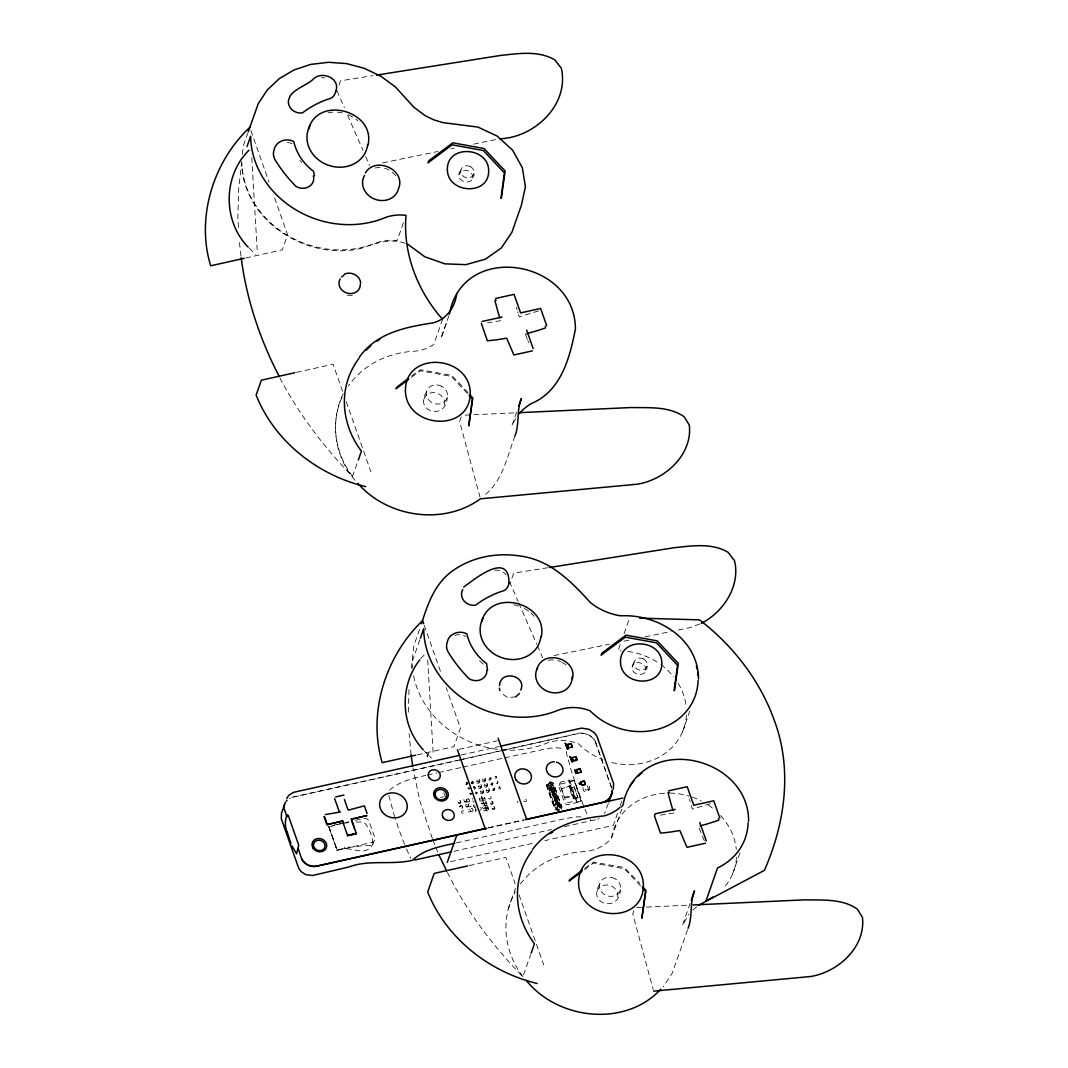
<?xml version="1.0" encoding="UTF-8"?>
<svg xmlns="http://www.w3.org/2000/svg" width="1068" height="1068" viewBox="0 0 1068 1068"><rect width="100%" height="100%" fill="white"/><g stroke="black" fill="none" stroke-linecap="round" stroke-linejoin="round"><path stroke-width="0.75" stroke-dasharray="5 3.75" d="M554.986 796.181L555.614 797.956C552.743 800.493 553.277 792.416 556.254 795.86C555.68 800.226 557.002 796.02 554.986 796.181L554.612 797.556L554.065 796.514M559.685 807.274C557.816 800.439 555.293 811.854 559.872 806.7C556.588 800.239 555.76 812.962 559.765 807.061M408.35 712.156L409.004 689.26M556.922 807.715L557.87 808.089M328.73 826.445L336.994 850.435C351.505 843.413 366.538 861.382 374.748 840.169M426.546 391.756C413.409 412.248 446.784 420.792 447.252 397.189M460.829 170.119C452.098 182.054 474.779 187.834 474.005 173.577M599.682 884.09C586.626 904.89 619.854 912.82 620.388 889.524M633.965 662.454C625.714 674.616 647.221 680.463 647.141 665.911M444.528 404.946C446.237 397.443 437.907 391.168 430.911 392.877A10.52 8.571 2.1 0 0 424.757 397.216L423.822 399.525M472.443 178.036C474.205 170.453 461.283 166.902 459.24 174.618M471.242 783.498C475.367 785.728 471.415 777.958 472.443 782.63M473.017 783.538L472.31 782.51M473.591 786.876C476.381 790.16 474.299 783.084 473.071 788.344M474.032 789.426L474.9 788.611L473.925 787.757M476.742 794.111C473.524 789.452 480.013 793.778 475.22 794.445M488.77 779.159C489.251 782.11 492.668 777.958 490.372 777.117C487.622 778.292 489.518 778.358 490.572 779.64M489.291 777.691L489.998 778.719L491.093 778.158M490.626 784.446L492.028 785.421L492.922 783.004L491.227 782.764L490.626 784.446L492.949 783.445M491.146 782.964L491.854 784.005M492.428 784.913L491.721 783.885M492.481 789.733C493.056 792.843 496.513 788.05 493.857 787.65C491.267 788.758 493.176 790.253 494.804 788.718M493.002 788.251L494.284 790.2M494.858 777.971C499.984 778.812 493.042 773.432 495.739 778.105M495.418 776.396L496.246 776.716M498.102 781.896C495.352 786.355 499.023 780.267 497.234 781.776M497.581 783.485L496.713 783.258M498.609 788.438C503.161 791.361 497.354 782.964 499.437 788.771M499.13 786.956L499.957 787.29M556.722 807.915L557.736 808.636M556.855 807.929L557.75 808.489L557.202 807.982M557.322 806.247L559.592 806.14L557.269 806.447M617.664 897.28C619.333 889.791 611.096 883.516 604.087 885.212A10.52 8.571 2.1 0 0 597.893 889.551L596.959 891.86M645.579 670.37C647.341 662.787 634.419 659.236 632.376 666.966M242.383 154.166L243.25 146.062L247.709 133.367M241.795 161.455L238.671 188.943L237.87 216.737L238.498 228.232M411.407 668.248L413.877 645.566L420.458 626.796M558.444 803.563C558.471 801.147 555.694 804.057 555.013 804.337L555.347 805.245L558.898 804.444L558.711 803.123M547.857 784.66L549.179 790.841A118.962 32.4 77.4 0 0 554.626 805.966L555.467 808.049A2.897 2.39 12 0 0 559.499 809.184M582.981 787.423C582.42 796.688 594.676 789.252 587.373 784.206M577.962 797.596L573.049 798.851L569.217 787.97L569.925 785.915L561.501 788.825L570.632 785.421L574.451 796.287L573.983 798.477L577.962 797.596L574.13 786.742L569.965 787.623L573.703 798.45M573.035 798.811L573.743 796.781L569.925 785.915M555.427 799.692L557.322 800.546L555.213 800.453L557.189 799.104L556.842 798.116L554.586 798.624L554.733 800.186M553.424 788.317L553.571 789.853L553.424 788.317L551.168 788.825L551.315 790.36L553.972 789.946L554.319 790.934L552.53 791.708L554.639 791.829L554.786 793.471L554.639 791.829M554.426 792.429L552.637 792.71L552.556 791.521M556.415 803.603L558.123 803.35L555.013 804.337M558.591 803.149L558.417 802.228A1.375 1.215 19.3 0 0 555.921 802.695L556.335 803.55M556.508 802.949L558.177 802.709A1.375 1.175 14.6 0 0 555.76 803.163L556.268 804.03M555.961 797.115L554.773 796.781L555.413 798.544M556.174 796.514L555.4 797.382M561.501 788.825L564.385 797.329L573.743 796.781M554.839 800.159L554.773 800.72A1.455 1.242 14.6 0 0 555.894 801.854L557.696 801.534L557.509 800.012M553.811 795.7L553.958 797.169L555.614 797.956M556.188 797.916L555.467 795.9L553.598 796.314M589.242 789.239L585.571 790.24L584.009 787.049M588.828 790.413L587.387 785.728M339.01 85.106L340.518 80.808L373.173 75.628M343.188 393.678C329.318 422.434 334.684 458.839 356.659 482.028M403.424 222.785L397.176 240.607A41.278 36.379 19.3 0 0 375.495 243.197A92.382 81.422 19.3 0 1 241.835 163.017M279.923 377.939L281.338 380.862C300.415 415.906 324.579 448.013 352.56 476.421L357.767 461.576M442.566 319.292L433.728 344.537A41.278 36.379 19.3 0 1 413.503 351.279A92.382 81.422 19.3 0 0 348.275 386.175M448.907 315.714L440.964 338.409L447.238 320.734M461.243 416.827L459.614 421.486L480.039 497.194M500.785 320.68L487.555 322.83M527.338 339.41L525.363 333.737M419.844 639.785L412.141 661.773A92.382 81.422 19.3 0 0 412.462 668.034M516.632 412.141L511.866 425.758L515.764 418.242M514.99 435.864C506.98 457.251 502.481 482.149 482.883 496.527M471.736 781.589L471.215 783.071L473.538 782.07M476.608 781.683L477.129 780.201M474.886 788.825L475.394 787.343M479.318 782.39L479.839 780.922M478.464 786.969L478.985 785.487M482.469 780.308L482.99 778.826M481.174 787.677L481.695 786.195M480.32 792.242L480.84 790.761M485.179 781.028L485.7 779.547M484.325 785.594L484.845 784.112M483.03 792.963L483.55 791.481M487.035 786.302L487.555 784.82M486.18 790.881L486.701 789.399M488.89 791.588L489.411 790.106M548.658 785.127L551.595 787.557L548.899 786.649L548.525 785.501L552.036 784.366C553.811 787.263 546.736 786.088 552.423 785.474M550.14 785.995L553.237 787.77L549.673 789.025L549.526 787.583L551.755 787.089M549.673 789.025L549.526 787.583M549.86 789.586L550.688 788.918L550.834 790.48L549.86 789.586L550.688 788.918M508.328 908.855L515.47 888.429M552.276 785.888L552.036 784.366M550.194 790.627L550.047 789.065M551.315 790.373L551.168 788.825M551.849 792.029L551.702 790.453L552.049 791.441M555.24 793.377L555.587 794.352C553.224 793.711 553.157 797.729 552.063 794.645L552.516 793.444L552.783 794.485L555.24 793.377L552.73 794.365M552.063 794.645L552.757 793.39M552.343 792.096L554.118 791.521L553.972 789.946M552.396 795.647L552.276 794.045L552.783 794.485M552.97 796.02L553.331 794.859M554.612 797.556L554.586 796.274M553.077 795.607L555.587 794.352M559.178 785.514L560.006 783.138M555.76 798.397L556.401 797.329M555.226 800.252L556.989 799.678L556.842 798.116M555.347 805.245L555.16 803.91M557.336 808.409L557.055 807.755M568.924 781.389L574.077 780.241L581.379 801.027L576.239 802.175L568.924 781.389L569.431 779.96L561.848 781.642A2.95 2.603 19.3 0 0 559.979 784.833L565.479 800.479A2.95 2.603 19.3 0 0 569.164 802.428L576.733 800.733L569.431 779.96M569.885 787.557L570.632 785.421M620.254 644.578L618.052 650.853A63.546 56.003 19.3 0 1 621.269 650.893M624.112 633.578L629.613 617.865M573.916 780.681L561.034 783.979A2.964 2.683 25.1 0 0 559.138 787.263L559.539 788.518A153.071 41.692 77.4 0 0 563.143 798.744L565.172 803.617A2.95 2.443 12 0 0 568.403 804.605L581.232 801.467L574.077 780.241M577.855 797.889L574.13 786.742M576.239 802.175L576.733 800.733M447.412 872.423C466.476 911.124 492.815 945.941 522.906 976.753L530.609 954.752M608.346 803.443L604.568 813.522M617.598 813.215L613.339 825.364L544.947 840.609M620.254 805.619L621.843 801.067M520.436 883.984A92.382 81.422 19.3 0 1 583.849 851.61A41.278 36.379 19.3 0 0 611.59 837.913L621.709 809.237M682.559 731.767L689.701 711.341M633.845 910.71L632.75 913.821L653.175 989.529M673.921 813.028L659.57 815.298M690.155 903.368L682.492 925.262L688.887 914.275M687.525 929.908L672.186 973.308L663.188 986.925M732.555 874.065L740.257 852.077M355.444 820.304L363.547 818.502A4.459 3.925 19.3 0 1 369.101 821.439L374.788 837.619A4.459 3.925 19.3 0 1 371.971 842.425L336.994 850.368L344.47 848.553L344.897 846.657C353.388 848.673 362.119 844.294 370.85 845.629A5.887 3.431 42.2 0 0 372.545 845.229C373.773 839.541 369.074 826.605 363.881 822.373A5.834 3.898 55.5 0 0 362.319 822L352.493 822.12M477.249 792.63L475.327 793.137M590.083 820.424A4.766 0.921 75.3 0 0 590.244 820.638L590.43 819.677M337.128 850.302L328.824 827.193L331.427 826.365M420.672 658.609L426.119 652.882M692.772 910.07L697.177 906.291M389.593 790.12C399.565 781.349 413.062 778.198 425.705 775.408M411.287 377.391L420.178 370.743L451.337 376.443L468.011 394.185M584.423 869.726L593.314 863.091L624.473 868.778L641.147 886.52M411.661 375.923L420.512 369.795L451.711 375.362L468.745 393.358M584.797 868.257L593.648 862.13L623.992 867.456L639.892 883.356M597.826 819.209L599.148 818.609M699.794 623.912L690.609 627.477L677.606 630.147M515.791 696.843L507.767 697.618L501.039 692.958M334.431 825.377L331.748 826.258M538.472 310.935L519.248 316.769L518.194 313.391M710.407 803.683L692.384 809.103L690.849 804.124M559.378 810.051L558.297 810.225M590.524 820.838L596.224 819.57M525.256 334.057L526.951 333.616M245.733 257.989L282.379 249.805L287.599 234.893L273.355 194.389M296.423 372.385L333.069 364.215L342.935 392.25M417.281 754.836L453.927 746.665L460.428 728.122L446.184 687.605M459.013 749.362L497.167 740.858M461.216 754.956L498.623 746.625M291.724 797.315L457.691 760.309M459.32 759.949L499.998 750.884M501.613 750.51L579.71 733.102A15.032 13.243 19.3 0 1 595.29 741.165M460.882 759.749L291.671 797.476A12.736 11.227 19.3 0 0 289.241 798.624M462.511 759.388L503.188 750.323M504.817 749.95L579.657 733.262A15.032 13.243 19.3 0 1 595.236 741.325L611.964 788.718M427.307 775.048L436.972 772.898M438.574 772.538L461.109 767.518M462.724 767.158L502.961 758.187M504.577 757.826L548.752 748.281L557.99 747.774L564.211 749.028M440.443 797.476L443.594 796.781M332.762 825.364L337.635 824.282M339.25 823.909L344.11 822.827M345.725 822.467L348.969 821.746M548.525 785.501L551.902 784.74M549.352 788.05L551.595 787.557M549.846 788.531L553.237 787.77M550.981 789.345L553.237 788.838M551.515 789.813L553.771 789.305M551.502 791.028L553.771 790.52M574.037 787.023L569.257 788.01M555 792.856L553.197 793.164A1.455 1.282 19.3 0 1 552.169 791.415M552.623 795.019L552.73 795.567M554.372 799.198L556.642 798.704M557.87 801.04L556.068 801.347A1.455 1.282 19.3 0 1 555.04 799.585M555.48 804.858L559.031 804.057M488.436 827.793L524.228 819.81M488.383 827.954L524.174 819.97M456.383 842.906L565.826 818.502L576.319 816.846L584.69 816.927M453.847 851.303L551.475 829.542M564.491 826.645L588.895 821.199M450.509 861.662L535.188 842.785M469.252 865.601L505.898 857.43L515.217 883.917M382.611 162.87L437.853 151.509M450.856 148.839L454.1 148.172M473.605 144.167L496.353 139.481M554.132 655.552L609.374 644.191M623.992 641.174L628.865 640.173M645.112 636.835L671.104 631.495M337.061 824.536L341.907 823.588M547.937 567.709L513.655 573.142L510.144 583.181L518.127 601.484M343.522 823.268L349.503 822.507M352.226 295.369L346.726 295.235M564.438 797.155L574.451 796.287M465.114 415.118L516.672 412.769M636.595 907.533L644.912 907.159M646.567 907.079L688.139 905.183M405.173 243.304C390.394 237.79 374.895 243.557 360.891 248.443C307.05 261.126 243.718 221.303 241.675 163.845M549.993 786.408L553.05 788.277M557.71 808.035L557.149 808.369M249.218 248.136L255.532 254.304M424.196 750.951L428.401 755.049M429.456 756.077L431.565 758.133M329.198 827.9L328.784 827.086M704.359 840.73L698.752 827.366M406.521 848.953L410.82 858.432M584.97 809.317L586.893 813.669M337.007 90.847L344.323 107.614M347.647 115.237L362.96 150.308M365.616 156.395L369.621 165.553M518.794 603.006L536.763 644.164M537.431 645.686L542.758 657.888M527.899 340.785L528.673 342.628M432.353 838.487L419.777 800.626L412.929 767.972M432.94 839.982L435.317 845.963M435.904 847.458L437.68 851.944M557.322 800.546L557.696 801.534M558.564 803.536L558.898 804.444M595.196 741.339L611.911 788.878M583.635 806.153L571.834 772.605L568.109 759.188M555.6 796.781L555.961 797.809M554.586 798.624L554.933 799.612M250.887 130.51L268.962 181.934M346.219 401.595L370.876 471.709M424.263 625.287L441.244 673.588M519.048 894.81L543.705 964.925M443.847 792.683L445.169 796.421M328.824 826.245L337.234 850.168M555.026 793.991L555.373 794.979M550.501 789.439L550.834 790.467M517.713 311.789L518.06 312.937M566.414 751.605L566.654 753.567A4.766 0.921 75.3 0 0 567.028 755.223L567.362 756.585M388.779 795.54L393.865 813.896A115.331 31.413 77.4 0 0 395.107 817.941M411.113 754.836L409.111 733.489M240.994 256.16L239.139 239.739M427.694 659.944L433.181 753.501M251.768 157.757L257.161 249.672M352.56 476.421A92.382 81.422 19.3 0 1 342.815 395.534M375.095 168.023A18.423 16.247 19.3 0 1 382.931 167.89M384.493 168.237A18.423 16.247 19.3 0 1 395.988 176.18M517.059 309.6A110.725 30.158 77.4 0 1 516.365 307.183M321.508 77.764A12.509 11.027 19.3 0 1 324.725 77.911M327.956 112.834A30.798 27.141 19.3 0 1 335.766 112.073M337.354 112.153A30.798 27.141 19.3 0 1 343.682 113.208M348.275 114.757A30.798 27.141 19.3 0 1 357.727 120.657M287.385 142.458A13.764 12.135 19.3 0 1 292.952 144.1M301.657 162.817A52.759 46.498 19.3 0 1 299.908 160.333M404.598 844.414A115.331 31.413 77.4 0 1 395.534 819.29M547.724 785.007A2.844 2.617 29.9 0 1 552.223 784.005L554.506 789.653A118.962 32.4 77.4 0 0 559.966 804.778L560.793 806.861A2.897 2.39 12 0 1 560.019 808.863M517.98 802.642A1.388 1.228 19.3 0 1 517.673 801.12M480.68 807.141A2.964 2.617 19.3 0 1 480.533 810.238M476.568 810.492A2.964 2.617 19.3 0 1 475.367 808.783M481.895 796.621A1.388 1.228 19.3 0 0 482.509 798.357A1.442 1.268 19.3 0 0 484.418 797.916A1.442 1.268 19.3 0 0 483.791 796.141A1.442 1.268 19.3 0 0 481.868 796.554M487.222 805.94A1.388 1.228 19.3 0 1 487.822 807.662A1.442 1.268 19.3 0 1 488.423 809.531A1.442 1.268 19.3 0 1 486.461 809.864A1.442 1.268 19.3 0 1 485.86 808.075A1.388 1.228 19.3 0 1 485.299 806.38A1.388 1.228 19.3 0 1 487.141 805.953M485.927 808.089A1.442 1.268 19.3 0 0 487.822 807.662A1.442 1.268 19.3 0 0 485.887 808.156M472.63 799.171A1.388 1.228 19.3 0 1 472.176 798.277M485.339 808.075A1.669 1.469 19.3 0 1 486.033 810.158A1.736 1.535 19.3 0 1 483.831 810.599A1.669 1.469 19.3 0 1 483.15 808.529A1.736 1.535 19.3 0 1 485.406 807.969M484.351 805.325A1.669 1.469 19.3 0 0 483.617 803.256A1.736 1.535 19.3 0 0 481.414 803.643A1.669 1.469 19.3 0 0 482.162 805.806A1.736 1.535 19.3 0 0 484.445 805.299M482.723 800.413A1.736 1.535 19.3 0 1 480.453 800.92A1.669 1.469 19.3 0 1 479.719 798.851A1.736 1.535 19.3 0 1 481.962 798.25A1.669 1.469 19.3 0 1 482.736 800.413M474.045 802.161A1.442 1.268 19.3 0 1 472.897 800.88M475.847 811.627A2.296 2.029 19.3 0 1 476.061 809.157M475.554 808.009A2.523 2.229 19.3 0 1 473.818 804.671M475.247 807.101A1.388 1.228 19.3 0 1 474.94 805.579M561.234 808.836A3.871 3.204 12 0 0 561.688 806.66L560.86 804.578A118.962 32.4 77.4 0 1 555.4 789.452L553.518 784.059A3.805 3.511 29.9 0 0 546.602 785.594L548.244 791.041A118.962 32.4 77.4 0 0 553.705 806.166L554.546 808.262A3.871 3.204 12 0 0 558.257 810.238M472.163 808.89A1.669 1.469 19.3 0 1 472.897 810.959A1.736 1.535 19.3 0 1 470.721 811.44A1.669 1.469 19.3 0 1 469.987 809.37A1.736 1.535 19.3 0 1 472.23 808.77M463.619 810.986A1.442 1.268 19.3 0 0 461.723 811.4A1.442 1.268 19.3 0 0 462.31 813.122A1.442 1.268 19.3 0 0 464.233 812.681A1.442 1.268 19.3 0 0 463.592 810.906M466.596 799.652A1.669 1.469 19.3 0 0 467.277 801.734A1.736 1.535 19.3 0 0 469.56 801.267M468.785 799.211A1.669 1.469 19.3 0 1 469.466 801.28M466.556 799.558A1.736 1.535 19.3 0 1 468.852 799.091M460.001 806.514A1.442 1.268 19.3 0 1 461.923 806.113A1.442 1.268 19.3 0 1 462.537 807.902A1.442 1.268 19.3 0 1 460.575 808.222A1.442 1.268 19.3 0 1 459.974 806.447M468.398 806.073A1.442 1.268 19.3 0 1 466.489 806.5A1.388 1.228 19.3 0 1 465.888 804.778A1.442 1.268 19.3 0 1 467.811 804.378A1.442 1.268 19.3 0 1 468.425 806.153M462.284 807.448A1.388 1.228 19.3 0 0 461.696 805.726A1.388 1.228 19.3 0 0 459.854 806.14A1.388 1.228 19.3 0 0 460.468 807.849A1.442 1.268 19.3 0 0 462.364 807.421M552.984 793.778A1.455 1.295 21.1 0 1 551.956 792.002M561.274 808.743A3.858 3.391 19.3 0 0 561.781 806.447L554.065 784.526A3.805 3.351 19.3 0 0 549.326 782.016A3.805 3.351 19.3 0 0 546.909 786.128L554.626 808.035A3.858 3.391 19.3 0 0 559.191 810.078M413.61 675.844A92.382 81.422 19.3 0 0 545.841 743.515A41.278 36.379 19.3 0 1 578.482 743.755A63.546 56.003 19.3 0 0 602.806 759.682M736.466 857.27A63.546 56.003 19.3 0 1 723.076 888.589M611.59 837.913A63.546 56.003 19.3 0 1 668.154 793.097M669.743 793.11A63.546 56.003 19.3 0 1 689.114 796.087M692.211 797.088A63.546 56.003 19.3 0 1 701.316 800.987M708.351 805.125A63.546 56.003 19.3 0 1 714.799 809.998M720.633 815.592A63.546 56.003 19.3 0 1 736.293 849.367M522.906 976.753A92.382 81.422 19.3 0 1 515.323 891.767M513.681 604.862A30.798 27.141 19.3 0 1 519.902 606.504M524.308 608.466A30.798 27.141 19.3 0 1 529.661 611.977M530.863 612.992A30.798 27.141 19.3 0 1 534.16 616.356M686.444 714.959A63.546 56.003 19.3 0 1 609.094 761.804M627.784 651.44A63.546 56.003 19.3 0 1 658.262 662.841M660.905 664.683A63.546 56.003 19.3 0 1 673.641 676.885M678.127 683.293A63.546 56.003 19.3 0 1 686.257 707.056M690.195 801.935A110.725 30.158 77.4 0 1 689.501 799.531M494.644 570.098A12.509 11.027 19.3 0 1 506.192 574.891M454.888 635.34A13.764 12.135 19.3 0 1 466.089 636.435M548.231 660.358A18.423 16.247 19.3 0 1 556.068 660.224M557.63 660.571A18.423 16.247 19.3 0 1 560.673 661.626M562.115 662.32A18.423 16.247 19.3 0 1 566.027 665.03M483.283 664.122A52.759 46.498 19.3 0 1 478.758 659.85M470.467 166.635L468.812 165.994A6.822 6.008 19.3 0 0 460.855 172.749A6.822 6.008 19.3 0 0 471.575 176.941A6.822 6.008 19.3 0 0 470.467 166.635M441.698 386.296L439.095 385.281A10.707 9.438 19.3 0 0 426.586 395.894A10.707 9.438 19.3 0 0 443.42 402.462A10.707 9.438 19.3 0 0 441.698 386.296M643.604 658.969L641.948 658.329A6.822 6.008 19.3 0 0 633.991 665.084A6.822 6.008 19.3 0 0 644.712 669.276A6.822 6.008 19.3 0 0 643.604 658.969M614.834 878.63L612.231 877.616A10.707 9.438 19.3 0 0 599.722 888.229A10.707 9.438 19.3 0 0 616.556 894.797A10.707 9.438 19.3 0 0 614.834 878.63M560.874 806.647L553.171 784.726A2.844 2.51 19.3 0 0 549.7 783.031A2.844 2.51 19.3 0 0 547.844 785.915L555.547 807.835A2.884 2.55 19.3 0 0 560.874 806.647M481.041 791.722A1.402 1.228 19.3 0 0 483.43 791.775A1.402 1.228 19.3 0 0 482.122 789.866A1.402 1.228 19.3 0 0 481.041 791.722M479.185 786.435A1.402 1.228 19.3 0 0 481.575 786.502A1.402 1.228 19.3 0 0 480.266 784.593A1.402 1.228 19.3 0 0 479.185 786.435M477.329 781.162A1.402 1.228 19.3 0 0 479.719 781.215A1.402 1.228 19.3 0 0 478.411 779.306A1.402 1.228 19.3 0 0 477.329 781.162M486.901 790.347A1.402 1.228 19.3 0 0 489.291 790.4A1.402 1.228 19.3 0 0 487.983 788.491A1.402 1.228 19.3 0 0 486.901 790.347M485.046 785.073A1.402 1.228 19.3 0 0 487.435 785.127A1.402 1.228 19.3 0 0 486.127 783.218A1.402 1.228 19.3 0 0 485.046 785.073M483.177 779.787A1.402 1.228 19.3 0 0 485.58 779.84A1.402 1.228 19.3 0 0 484.271 777.931A1.402 1.228 19.3 0 0 483.177 779.787M523.734 800.987A1.442 1.268 19.3 0 0 526.204 801.08A1.442 1.268 19.3 0 0 524.882 799.091A1.442 1.268 19.3 0 0 523.734 800.987M479.452 798.41A1.442 1.268 19.3 0 0 481.922 798.477A1.442 1.268 19.3 0 0 480.587 796.501A1.442 1.268 19.3 0 0 479.452 798.41M482.829 806.927A1.388 1.228 19.3 0 0 483.444 808.636A1.442 1.268 19.3 0 0 485.339 808.209A1.388 1.228 19.3 0 0 484.672 806.514A1.388 1.228 19.3 0 0 482.829 806.927M483.63 802.695A1.442 1.268 19.3 0 0 486.1 802.776A1.442 1.268 19.3 0 0 484.779 800.8A1.442 1.268 19.3 0 0 483.63 802.695M481.161 803.243A1.442 1.268 19.3 0 0 483.63 803.323A1.442 1.268 19.3 0 0 482.309 801.347A1.442 1.268 19.3 0 0 481.161 803.243M486.247 803.31A1.442 1.268 19.3 0 0 484.325 803.71A1.388 1.228 19.3 0 0 484.925 805.432A1.442 1.268 19.3 0 0 486.821 805.005A1.442 1.268 19.3 0 0 486.247 803.31M490.239 803.189A1.442 1.268 19.3 0 0 492.708 803.269A1.442 1.268 19.3 0 0 491.387 801.294A1.442 1.268 19.3 0 0 490.239 803.189M482.496 799.652A1.442 1.268 19.3 0 0 484.965 799.732A1.442 1.268 19.3 0 0 483.644 797.743A1.442 1.268 19.3 0 0 482.496 799.652M484.218 804.524A1.442 1.268 19.3 0 0 486.688 804.618A1.442 1.268 19.3 0 0 485.366 802.629A1.442 1.268 19.3 0 0 484.218 804.524M490.96 804.097A1.442 1.268 19.3 0 0 492.855 803.67A1.388 1.228 19.3 0 0 492.188 801.975A1.388 1.228 19.3 0 0 490.332 802.388A1.388 1.228 19.3 0 0 490.96 804.097M488.53 798.303A1.442 1.268 19.3 0 0 491 798.383A1.442 1.268 19.3 0 0 489.678 796.408A1.442 1.268 19.3 0 0 488.53 798.303M491.947 808.035A1.442 1.268 19.3 0 0 494.417 808.116A1.442 1.268 19.3 0 0 493.096 806.126A1.442 1.268 19.3 0 0 491.947 808.035M492.241 808.863A1.442 1.268 19.3 0 0 494.711 808.943A1.442 1.268 19.3 0 0 493.389 806.967A1.442 1.268 19.3 0 0 492.241 808.863M488.076 808.569A1.442 1.268 19.3 0 0 486.18 808.997A1.388 1.228 19.3 0 0 486.781 810.719A1.442 1.268 19.3 0 0 488.703 810.265A1.442 1.268 19.3 0 0 488.049 808.489M480.52 793.204A1.402 1.228 19.3 0 0 482.91 793.257A1.402 1.228 19.3 0 0 481.601 791.348A1.402 1.228 19.3 0 0 480.52 793.204M478.664 787.917A1.402 1.228 19.3 0 0 481.054 787.97A1.402 1.228 19.3 0 0 479.746 786.075A1.402 1.228 19.3 0 0 478.664 787.917M476.809 782.644A1.402 1.228 19.3 0 0 479.198 782.697A1.402 1.228 19.3 0 0 477.89 780.788A1.402 1.228 19.3 0 0 476.809 782.644M482.669 781.269A1.402 1.228 19.3 0 0 485.059 781.322A1.402 1.228 19.3 0 0 483.751 779.413A1.402 1.228 19.3 0 0 482.669 781.269M484.525 786.542A1.402 1.228 19.3 0 0 486.915 786.609A1.402 1.228 19.3 0 0 485.606 784.7A1.402 1.228 19.3 0 0 484.525 786.542M486.381 791.829A1.402 1.228 19.3 0 0 488.77 791.882A1.402 1.228 19.3 0 0 487.462 789.973A1.402 1.228 19.3 0 0 486.381 791.829M466.062 806.393A1.442 1.268 19.3 0 0 468.532 806.474A1.442 1.268 19.3 0 0 467.21 804.498A1.442 1.268 19.3 0 0 466.062 806.393M464.353 801.547A1.442 1.268 19.3 0 0 466.823 801.627A1.442 1.268 19.3 0 0 465.501 799.652A1.442 1.268 19.3 0 0 464.353 801.547M468.318 811.76A1.442 1.268 19.3 0 0 470.254 811.36A1.388 1.228 19.3 0 0 469.64 809.637A1.442 1.268 19.3 0 0 467.744 810.065A1.442 1.268 19.3 0 0 468.318 811.76M468.265 804.484A1.669 1.469 19.3 0 0 468.999 806.554A1.736 1.535 19.3 0 0 471.268 806.046A1.669 1.469 19.3 0 0 470.547 803.977A1.736 1.535 19.3 0 0 468.265 804.484M458.332 802.896A1.442 1.268 19.3 0 0 460.802 802.976A1.442 1.268 19.3 0 0 459.48 801A1.442 1.268 19.3 0 0 458.332 802.896M464.033 799.491A1.388 1.228 19.3 0 0 464.633 801.227A1.442 1.268 19.3 0 0 466.542 800.786A1.442 1.268 19.3 0 0 465.928 799.011A1.442 1.268 19.3 0 0 464.006 799.425M458.038 802.055A1.442 1.268 19.3 0 0 460.508 802.135A1.442 1.268 19.3 0 0 459.187 800.159A1.442 1.268 19.3 0 0 458.038 802.055"/><path stroke-width="1.5" d="M368.019 144.994C375.883 110.792 317.69 94.785 308.478 129.362M541.156 637.329C549.019 603.126 490.826 587.12 481.615 621.696M572.541 678.607C577.241 658.142 542.424 648.57 536.924 669.249M487.529 670.303L486.594 663.615C476.942 656.339 469.56 645.833 466.943 633.965C459.627 629.826 448.854 633.484 447.252 642.202A13.764 12.135 19.3 0 0 448.36 652.348A144.794 127.613 19.3 0 0 469.132 678.781A12.002 10.573 19.3 0 0 481.081 679.555A12.002 10.573 19.3 0 0 486.874 670.53M500.919 198.408L504.43 172.976L483.297 150.508L452.151 144.807L428.014 162.83L428.709 160.841L452.845 142.818L484.004 148.505L505.124 170.987L501.399 197.994M674.055 690.742L677.566 665.311L656.433 642.843L625.287 637.142L601.15 655.165L601.845 653.175L625.981 635.153L657.14 640.84L678.26 663.321L674.535 690.328M613.259 789.399L613.633 783.672L596.919 736.159L594.182 732.608L589.095 729.337L581.579 728.122L500.251 746.252M335.886 91.247C340.679 77.777 320.841 69.981 312.457 79.953C305.248 85.947 294.688 88.737 289.628 96.707M509.022 583.582C509.516 550.461 475.394 578.509 463.646 587.12M356.392 833.667L347.607 835.63L356.392 833.667L351.893 820.598M347.607 835.63L342.561 821.118L326.928 824.656L342.601 820.985L341.319 821.279M335.646 796.928L343.963 795.019M248.23 131.871L258.282 103.583L267.267 89.966L279.362 78.578L294.034 69.941L310.614 64.427L328.383 62.291L346.539 63.599L364.295 68.325L380.862 76.242L395.494 87.015L413.716 107.08L425.037 115.611L433.635 119.79L442.806 122.606L477.93 127.079L497.181 136.09L512.56 150.147L522.332 167.649L525.416 186.66L521.464 205.029L511.919 232.263L501.373 247.936L485.406 259.164L465.822 264.664L444.822 263.836L424.744 256.774L407.842 244.252M247.002 146.61L250.646 136.21A92.382 81.422 19.3 0 0 384.333 217.952A41.278 36.379 19.3 0 1 406.027 215.362C402.729 253.209 417.521 291.19 442.566 319.292M358.287 460.094L361.398 451.177A92.382 81.422 19.3 0 1 358.928 358.407M449.441 314.192C462.404 240.901 575.078 259.15 575.438 328.971C569.818 357.687 561.181 391.155 531.41 403.504C526.844 406.24 522.612 409.591 519.208 413.703M284.515 804.564L281.445 813.335L281.325 818.836L298.693 868.231L301.096 871.608L305.688 874.612L312.483 875.52L348.408 867.096C369.675 859.259 390.447 865.28 412.462 860.341C423.649 849.501 440.069 846.524 454.768 843.266M285.637 825.297C284.635 823.628 286.464 812.227 288.267 815.525A2.897 0.788 77.4 0 1 288.56 816.246L298.453 844.361A2.897 0.788 77.4 0 1 298.706 845.202L296.57 853.813L292.018 845.963M421.54 623.712C427.667 603.954 434.876 583.435 452.498 570.926C471.802 557.029 496.38 552.37 519.675 555.947C549.846 559.659 571.1 581.326 590.364 602.539C599.041 609.561 609.601 614.167 620.641 615.809C657.755 613.86 698.285 638.677 698.552 678.994M420.391 638.21L423.689 628.785A92.382 81.422 19.3 0 0 557.389 710.527A41.278 36.379 19.3 0 1 590.03 710.767A63.546 56.003 19.3 0 0 658.128 729.177A63.546 56.003 19.3 0 0 698.058 680.396M518.754 406.08L521.411 398.524C516.391 410.392 519.662 423.956 514.99 435.864M427.267 756.545L428.241 753.768M499.544 685.616C500.278 669.422 527.165 675.363 520.77 690.035M447.252 862.397L456.837 835.056M572.288 746.919L568.723 747.867L567.575 744.623L571.14 743.675L572.234 747.079L571.14 743.675M568.723 747.867L567.642 744.449M572.154 757.612C570.819 762.525 580.204 761.23 575.719 756.665L572.154 757.612L573.289 760.87M575.719 756.665L576.8 760.082M581.139 772.111L577.574 773.058L576.44 769.801L580.004 768.853L581.085 772.271L580.004 768.853M577.574 773.058L576.493 769.641M580.725 781.99L584.289 781.042L585.371 784.459L581.86 785.247L580.725 781.99L584.289 781.042M581.86 785.247L580.778 781.829M531.156 953.177L534.454 943.752A92.382 81.422 19.3 0 1 531.984 850.982M608.88 801.921L611.537 794.338M691.263 900.244L694.547 890.859C689.501 902.78 692.812 916.397 688.072 928.346M456.77 293.486C455.075 307.023 446.825 319.078 433.501 322.803C406.107 326.968 376.443 332.735 359.342 357.233M324.058 816.513L326.928 824.656M334.578 798.57L339.317 811.693M286.691 798.437L288.934 795.166L293.567 792.336L459.587 755.33M419.764 659.89C399.232 685.816 400.366 725.613 423.288 749.816M340.412 811.987L325.393 814.55M365.363 172.976C375.455 155.741 406.427 169.852 398.538 188.729A18.423 16.247 19.3 0 1 374.668 199.129A18.423 16.247 19.3 0 1 364.508 175.446M519.475 693.399L515.791 696.843M629.906 785.821C661.065 735.318 749.349 762.605 748.575 821.305M532.478 849.581C549.126 826.645 577.187 818.475 604.034 815.912C610.002 814.337 615.622 811.413 620.161 807.234M249.004 150.201C222.958 175.673 222.531 221.063 248.177 247.108M249.792 127.399C213.306 161.508 195.844 217.498 210.676 265.798L244.131 258.336M660.772 989.208C625.261 1027.603 557.803 1019.873 526.19 980.331M408.75 379.287L396.041 388.765L396.495 387.497L407.989 378.646M581.886 871.621L569.177 881.113L569.631 879.832L582.34 870.073M466.169 784.326L466.876 784.433M698.325 905.397L764.421 870.34C785.033 823.441 792.67 769.347 774.327 720.446C760.015 680.423 733.102 645.606 699.487 619.854L639.599 618.145M701.316 623.325C723.33 612.284 740.765 585.758 734.49 560.66L728.096 552.316C711.688 542.584 691.677 545.868 673.654 547.791L549.579 567.455M344.23 274.316C350.811 270.898 360.116 275.464 360.69 283.047M526.951 333.616L534.694 331.414A110.725 42.76 -19.4 0 0 545.615 327.876L545.334 326.181M532.385 350.878L513.855 354.976L506.713 338.182L498.155 339.571A110.725 42.76 -19.4 0 1 488.076 340.705L487.355 340.759L481.361 323.404M700.087 825.951L707.83 823.748A110.725 42.76 -19.4 0 0 718.751 820.211L718.47 818.515M705.521 843.213L686.991 847.325L679.849 830.517L671.291 831.905A110.725 42.76 -19.4 0 1 661.212 833.04L660.491 833.093L655.311 818.395L654.497 815.752L655.165 813.843L675.19 809.384M348.702 810.078L364.375 805.846L367.098 813.522M495.525 298.493L514.068 294.354L520.597 312.911L540.622 308.452L546.669 325.633M482.028 321.508L502.053 317.049M294.835 372.732L261.366 380.195L256.146 395.107C274.503 441.404 317.73 475.193 365.656 486.621M415.692 755.196L382.224 762.659C367.299 713.104 385.628 655.792 422.621 620.615L423.716 623.725M567.575 744.623L571.086 743.835M573.356 760.696L576.854 759.922M351.172 819.196L366.965 815.551L351.319 819.209L352.627 818.755M576.44 769.801L579.937 769.027M347.541 835.283L356.151 833.36M581.926 785.073L585.424 784.299M485.179 828.514L315.968 866.241A12.736 11.227 19.3 0 1 301.777 858.886M525.856 819.45L603.954 802.041A15.032 13.243 19.3 0 0 612.124 791.481M486.941 828.341L315.914 866.415A12.736 11.227 19.3 0 1 301.723 859.046L298.306 848.873M525.803 819.61L622.911 798.023M668.661 790.827L687.205 786.689L693.733 805.245L713.758 800.786L719.805 817.968M414.798 860.007L450.603 852.037M467.651 865.948L434.195 873.41L427.694 891.967C446.064 938.251 489.291 972.04 537.204 983.481M499.597 138.813C534.641 137.652 569.471 104.584 561.354 68.325L554.959 59.982C538.539 50.236 518.541 53.534 500.518 55.456L376.443 75.12M496.179 300.081L494.898 300.295L495.579 302.992A110.725 30.158 77.4 0 0 498.582 313.912L499.771 317.863M669.316 792.416L668.034 792.63L668.715 795.326A110.725 30.158 77.4 0 0 671.719 806.247L672.907 810.198M653.603 991.144L810.545 976.526C838.18 972.08 865.828 947.062 862.45 917.412L857.297 909.068C842.011 898.402 822.28 900.271 804.564 899.857L693.132 904.956M519.996 412.622L631.428 407.522C649.144 407.936 668.875 406.067 684.161 416.734L689.314 425.077C692.691 454.728 665.044 479.746 637.409 484.191L480.466 498.809C443.42 525.79 387.337 517.459 357.753 483.217M469.119 395.374L472.456 398.911L468.732 425.932L472.75 398.07L469.746 394.519M642.255 887.708L645.593 891.259L641.868 918.266L645.886 890.405L642.883 886.867M279.202 376.483C260.031 339.437 246.468 299.24 241.221 257.802M438.868 854.921L446.704 870.967M526.644 330.092L533.172 348.649M699.78 822.427L706.308 840.983M584.236 781.202L585.371 784.459M498.102 738.188L526.684 819.476M457.424 749.723L485.459 829.449M344.377 799.505L347.941 809.624M351.719 820.771L354.496 828.635M324.458 816.539L327.262 824.523M284.448 809.464L286.918 816.833M342.601 820.985L343.002 822.173M287.145 831.478L288.013 834.549A39.356 10.733 77.4 0 0 290.963 843.306M286.705 831.571L285.196 825.39M499.33 688.099L499.837 690.609M314.606 175.726L313.458 171.281C303.806 164.005 296.423 153.498 293.807 141.63C286.491 137.492 275.718 141.15 274.102 149.854A13.764 12.135 19.3 0 0 275.224 160.013A144.794 127.613 19.3 0 0 295.996 186.446A12.002 10.573 19.3 0 0 308.986 186.66A12.002 10.573 19.3 0 0 313.431 175.926M411.113 754.836L412.702 766.33M360.276 284.221A10.8 9.519 19.3 0 1 347.42 293.233A10.8 9.519 19.3 0 1 340.131 278.935M341.693 276.972A10.8 9.519 19.3 0 1 343.816 275.491M366.15 350.157A92.382 81.422 19.3 0 1 370.81 345.899M377.178 341.066A92.382 81.422 19.3 0 1 379.874 339.317M367.646 144.661A30.798 27.141 19.3 0 1 328.77 165.38A30.798 27.141 19.3 0 1 310.267 125.25M289.642 97.255A11.508 10.146 19.3 0 0 290.763 108.429A11.508 10.146 19.3 0 0 302.418 112.901A98.403 86.722 19.3 0 1 331.28 98.123A12.509 11.027 19.3 0 0 335.766 90.927M556.428 762.125A8.451 7.449 19.3 0 1 561.367 774.393A8.451 7.449 19.3 0 1 547.323 772.404A8.451 7.449 19.3 0 1 554.252 761.804M612.097 790.267A15.032 13.243 19.3 0 1 603.874 802.161M284.342 809.637A12.736 11.227 19.3 0 1 285.543 802.242M286.277 801.187A12.736 11.227 19.3 0 1 287.145 800.226M540.782 636.995A30.798 27.141 19.3 0 1 501.907 657.714A30.798 27.141 19.3 0 1 483.404 617.584M462.778 589.589A11.508 10.146 19.3 0 0 463.899 600.763A11.508 10.146 19.3 0 0 475.554 605.236A98.403 86.722 19.3 0 1 504.416 590.471A12.509 11.027 19.3 0 0 508.902 583.261M572.048 676.818A18.423 16.247 19.3 0 1 550.1 692.211A18.423 16.247 19.3 0 1 537.645 667.78M621.483 806.834A41.278 36.379 19.3 0 0 623.138 804.912A63.546 56.003 19.3 0 1 633.938 780.761M748.081 822.707A63.546 56.003 19.3 0 1 717.549 867.937L706.001 900.925A63.546 56.003 19.3 0 0 713.197 896.906M638.33 776.049A63.546 56.003 19.3 0 1 641.961 772.898M550.234 833.641A92.382 81.422 19.3 0 1 552.93 831.879M696.389 666.058A63.546 56.003 19.3 0 1 697.11 669.236M697.631 672.453A63.546 56.003 19.3 0 1 697.951 675.657M405.426 391.048C406.427 428.668 470.721 433.288 470.24 392.557C469.239 354.923 404.946 350.304 405.426 391.048M447.372 169.665C447.479 193.682 489.344 196.125 488.663 170.626C488.557 146.61 446.678 144.153 447.372 169.665M578.562 883.383C579.564 921.016 643.857 925.622 643.377 884.891C642.375 847.258 578.082 842.639 578.562 883.383M620.508 662C620.615 686.016 662.48 688.473 661.8 662.961C661.693 638.944 619.814 636.488 620.508 662M466.582 783.031L467.45 783.258L466.623 782.924M468.438 788.304L469.306 788.531L468.438 788.304M470.294 793.591L471.162 793.818L470.294 793.591M565.252 743.408L566.08 744.343L565.252 743.408M565.826 745.037L566.654 745.958L565.826 745.037M566.4 746.665L567.228 747.587L566.4 746.665M566.974 748.281L567.789 749.215L566.974 748.281M569.978 756.811L570.793 757.746L569.978 756.811M570.686 758.854L571.514 759.775L570.686 758.854M571.407 760.883L572.221 761.804L571.407 760.883M574.691 770.228L575.505 771.149L574.691 770.228M575.398 772.257L576.226 773.179L575.398 772.257M579.256 783.218L580.084 784.152L579.256 783.218M516.138 780.027A8.451 7.449 19.3 0 0 530.582 780.361A8.451 7.449 19.3 0 0 522.693 768.853A8.451 7.449 19.3 0 0 516.138 780.027M381.837 811.373A14.004 12.349 19.3 0 0 405.76 811.92A14.004 12.349 19.3 0 0 392.69 792.856A14.004 12.349 19.3 0 0 381.837 811.373M434.809 797.556A7.463 6.582 19.3 0 0 447.572 797.849A7.463 6.582 19.3 0 0 440.603 787.677A7.463 6.582 19.3 0 0 434.809 797.556M436.024 797.182A5.874 5.18 19.3 0 0 446.064 797.409A5.874 5.18 19.3 0 0 440.577 789.412A5.874 5.18 19.3 0 0 436.024 797.182M314.406 847.952A5.874 5.18 19.3 0 0 324.445 848.179A5.874 5.18 19.3 0 0 318.958 840.182A5.874 5.18 19.3 0 0 314.406 847.952M313.191 848.326A7.463 6.582 19.3 0 0 325.954 848.619A7.463 6.582 19.3 0 0 318.985 838.447A7.463 6.582 19.3 0 0 313.191 848.326M443.207 817.621A6.128 5.393 19.3 0 0 453.686 817.861A6.128 5.393 19.3 0 0 447.959 809.517A6.128 5.393 19.3 0 0 443.207 817.621M429.216 777.811A6.128 5.393 19.3 0 0 439.682 778.051A6.128 5.393 19.3 0 0 433.968 769.708A6.128 5.393 19.3 0 0 429.216 777.811"/></g></svg>
